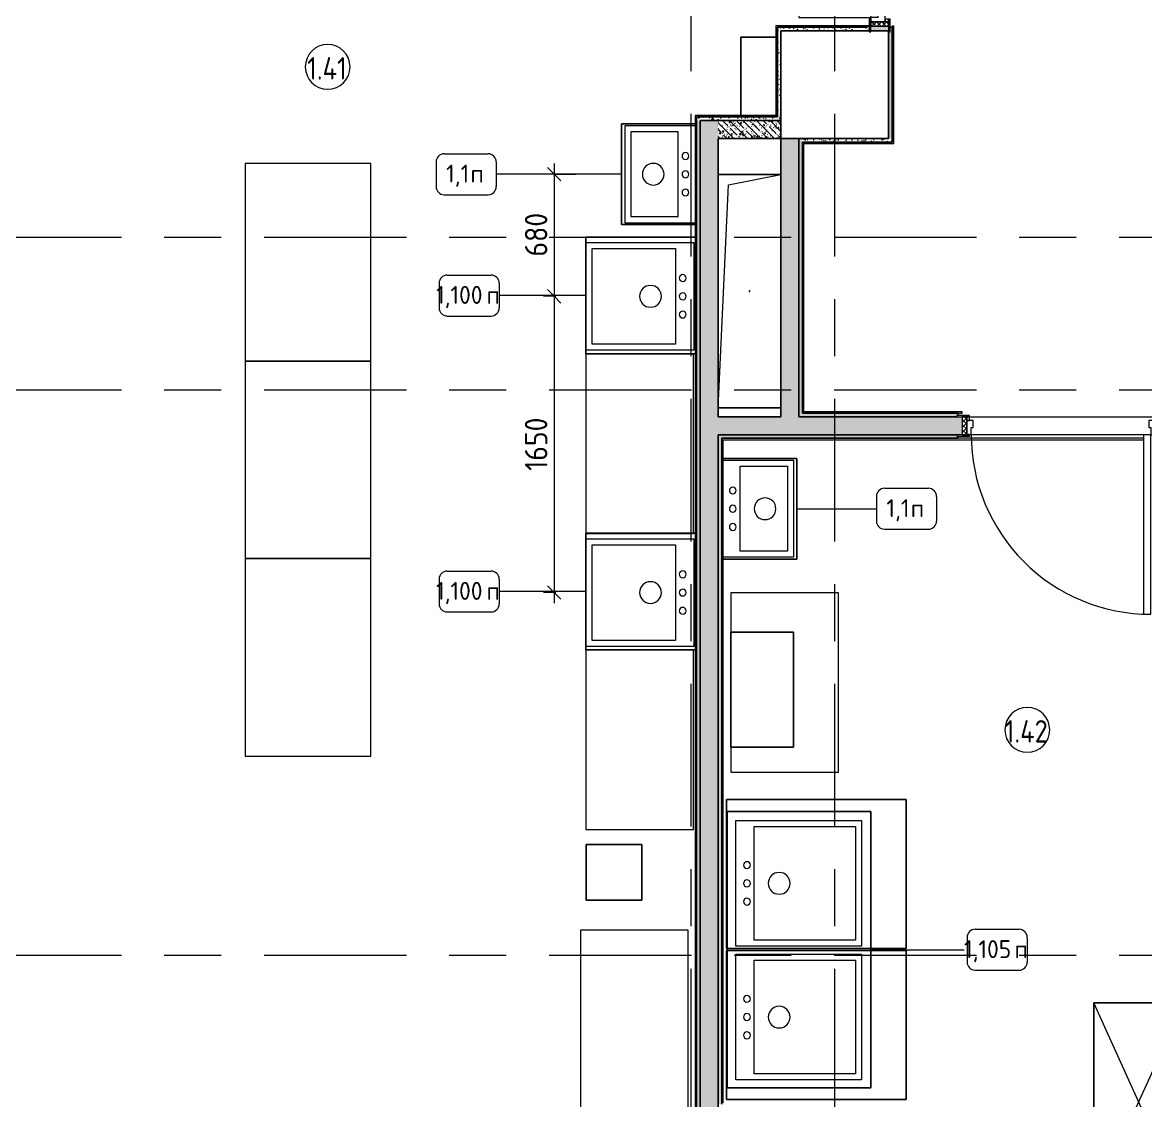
# Model space of a CAD drawing. Header units: millimetres. Extents: x 54725 to 263872, y -8553 to 29614.
# Drawn here: x 61935 to 68191, y 17341 to 23346 of the extents above; entities that cross this region are included whole.
import ezdxf

# ---------------------------------------------------------------- set-up
doc = ezdxf.new("R2010")
doc.units = ezdxf.units.MM
doc.linetypes.add('Осевая', pattern=[1587.5, 317.5, -238.125, 793.75, -238.125])
for name, color, linetype, lineweight in [('A-ANNO-DIMS', 7, 'Continuous', 9), ('A-ANNO-DIMS-50', 7, 'Continuous', 9), ('A-AREA-IDEN', 7, 'Continuous', 9), ('A-DOOR', 7, 'Continuous', 9), ('A-DOOR-1', 7, 'Continuous', 15), ('A-DOOR-FRAM', 7, 'Continuous', 15), ('A-DOOR-FRAM-1', 7, 'Continuous', 9), ('A-GENM', 7, 'Continuous', 9), ('I-FURN', 7, 'Continuous', 9), ('I-FURN-IDEN', 7, 'Continuous', 9), ('I-WALL', 7, 'Continuous', 9), ('Оси-2', 7, 'Осевая', 9)]:
    doc.layers.add(name, color=color, linetype=linetype, lineweight=lineweight)
for name, color, linetype, lineweight, true_color in [('A-WALL-3', 7, 'Continuous', 25, 0x3c3c3c), ('A-WALL-FNSH-2', 7, 'Continuous', 15, 0x3c3c3c), ('P-SANR-FIXT-1', 7, 'Continuous', 15, 0x4994b4), ('P-SANR-FIXT-2', 7, 'Continuous', 9, 0x4994b4)]:
    doc.layers.add(name, color=color, linetype=linetype, lineweight=lineweight, true_color=true_color)
doc.styles.add('GOST Common_1', font='GOST_Common.ttf', dxfattribs={"width": 0.9, "height": 125})
doc.styles.add('GOST Common_2', font='GOST_Common.ttf', dxfattribs={"height": 100})
doc.styles.add('ISOCPEUR', font='isocpeur.ttf', dxfattribs={"width": 0.9, "height": 125})
doc.dimstyles.new('ISO-2_5_0_9К_БОЛЬШОЙ', dxfattribs={"dimscale": 304.8, "dimtxt": 124.497647, "dimasz": 0.246063, "dimexe": 0.19685, "dimexo": 0.492126, "dimgap": 0, "dimtad": 1, "dimdec": 0, "dimrnd": 10, "dimzin": 0, "dimdsep": 46, "dimtxsty": 'ISOCPEUR', "dimblk1": 'OBLIQUE', "dimblk2": 'OBLIQUE', "dimsah": 1, "dimcen": 0.09, "dimdle": 0.19685, "dimazin": 0, "dimtfac": 1, "dimtdec": 4, "dimtix": 1, "dimtmove": 0, "dimatfit": 3, "dimfxl": 1, "dimtvp": 1, "dimtolj": 1, "dimtzin": 0, "dimarcsym": 2})
pattern_1 = [(135, (0, 0), (-37.717076, -37.717076), [53.34, -8.89, 1.778, -8.89]), (135, (0, 37.694), (-37.717076, -37.717076), []), (50, (0, 0), (63.763904, -5.57885), [6.667, -73.342]), (355, (0, 0), (-12.334876, 66.869514), [5.334, -58.674]), (100.451, (5.314, -0.465), (51.43036, 61.29098), [5.667, -62.332]), (46.184, (0, 17.78), (94.87722, -14.71484), [10.001, -110.014]), (96.636, (7.91, 16.55), (83.09115, 86.5993), [8.5, -93.497]), (351.184, (0, 17.78), (83.09204, 86.59928), [8.001, -88.011]), (21, (8.89, 13.335), (53.064487, -35.792726), [6.667, -73.342]), (326, (8.89, 13.335), (21.63066, 64.46546), [5.334, -58.674]), (71.451, (13.31, 10.35), (74.69646, 28.672367), [5.667, -62.332]), (37.5, (0, 0), (1.080413, 29.594271), [1.676, -56.286, 1.676, -57.887, -58.896]), (37.5, (0, 0), (1.080413, 29.594271), [-117.526, 1.676, -57.22]), (7.5, (0, 0), (23.386368, 35.063507), [1.676, -32.283, 1.676, -54.953, -22.447]), (7.5, (0, 0), (23.386368, 35.063507), [-90.589, 1.676, -20.771]), (327.5, (-19.825, 0), (47.456567, -2.005468), [1.676, -20.549, 1.676, -67.666, -92.011]), (327.5, (-19.825, 0), (47.456567, -2.005468), [-91.567, 1.676, -90.335]), (317.5, (-28.715, 0), (51.844948, 8.89904), [1.676, -27.216, 1.676, -44.374, -65.341]), (317.5, (-28.715, 0), (51.844948, 8.89904), [-74.943, 1.676, -63.665])]
pattern_2 = [(0, (0, 0), (60.96, 15.24), [5.029, -40.691, 5.029, -40.691, -243.84]), (0, (0, 0), (60.96, 15.24), [-91.44, 5.029, -86.411, 5.029, -40.691, -106.68]), (0, (0, 0), (60.96, 15.24), [-228.6, 5.029, -25.451, 5.029, -71.171]), (120, (22.86, 7.62), (-43.6782272, 45.1729086), [5.029, -40.691, 5.029, -40.691, -243.84]), (120, (22.86, 7.62), (-43.6782272, 45.1729086), [-91.44, 5.029, -86.411, 5.029, -40.691, -106.68]), (120, (22.86, 7.62), (-43.6782272, 45.1729086), [-228.6, 5.029, -25.451, 5.029, -71.171]), (240, (30.48, 38.1), (-17.2817728, -60.4129086), [5.029, -40.691, 5.029, -40.691, -243.84]), (240, (30.48, 38.1), (-17.2817728, -60.4129086), [-91.44, 5.029, -86.411, 5.029, -40.691, -106.68]), (240, (30.48, 38.1), (-17.2817728, -60.4129086), [-228.6, 5.029, -25.451, 5.029, -71.171])]

# ---------------------------------------------------------------- blocks, each defined once
blk = doc.blocks.new('110_Дверь_СКБ_1Ст_Внутренняя1 - Д-11п 1100x2100h_кладовые _все__ коридор _между помещениями блока столовой__ моечные _все_ 2-32102277-Фрагмент 1_10_ Пищеблок')
at = {"layer": 'A-DOOR'}
h = blk.add_hatch(dxfattribs=at)
h.set_pattern_fill('FP_8', color=256, style=0, pattern_type=2)
h.set_pattern_definition([(135, (1751.41, 114.685), (-14.14214, -14.14214), []), (225, (1751.41, 114.685), (14.14214, -14.14214), [])])
h.paths.add_polyline_path([(562.5, -50), (562.5, 50), (537.5, 50), (537.5, -50)])
at = {"layer": 'A-DOOR-FRAM-1'}
h = blk.add_hatch(dxfattribs=at)
h.set_pattern_fill('FP_9', color=256, style=0, pattern_type=2)
h.set_pattern_definition([(45, (-371.384, 114.685), (-14.1421, 14.1421), []), (135, (-371.384, 114.685), (-14.1421, -14.1421), [])])
h.paths.add_polyline_path([(-512.5, -50), (-512.5, 50), (-537.5, 50), (-537.5, -50)])
at = {"layer": 'A-DOOR'}
blk.add_arc((-487.5, 50), 1000, 360, 90, dxfattribs=at)
at = {"layer": 'A-DOOR-1'}
for p, q in [((-487.5, 1050), (-487.5, 50)), ((-447.5, 1050), (-487.5, 1050)), ((-447.5, 50), (-447.5, 1050)), ((-487.5, 50), (-447.5, 50))]:
    blk.add_line(p, q, dxfattribs=at)
at = {"layer": 'A-DOOR-FRAM'}
for p, q in [((-497.5, 58), (-567.5, 58)), ((-567.5, 58), (-567.5, 50)), ((-567.5, 50), (-497.5, 50)), ((-512.5, 50), (-537.5, 50)), ((-537.5, 50), (-537.5, -50)), ((-487.5, 50), (-512.5, 50)), ((-512.5, 50), (-512.5, -30)), ((-512.5, -50), (-512.5, 50)), ((-497.5, 50), (-512.5, 50)), ((-512.5, 50), (-512.5, 49)), ((-512.5, 49), (-497.5, 49)), ((-497.5, 50), (-497.5, 58)), ((-497.5, 49), (-497.5, 50)), ((-487.5, 10), (-487.5, 50)), ((-477.5, 10), (-487.5, 10)), ((-477.5, -30), (-477.5, 10)), ((512.5, 10), (502.5, 10)), ((502.5, 10), (502.5, -30)), ((512.5, 50), (512.5, 10)), ((537.5, 50), (512.5, 50)), ((592.5, 58), (522.5, 58)), ((522.5, 58), (522.5, 50)), ((537.5, 50), (522.5, 50)), ((522.5, 50), (522.5, 49)), ((522.5, 50), (592.5, 50)), ((522.5, 49), (537.5, 49)), ((537.5, -30), (537.5, 50)), ((562.5, 50), (537.5, 50)), ((537.5, 50), (537.5, -50)), ((537.5, 49), (537.5, 50)), ((562.5, -50), (562.5, 50)), ((592.5, 50), (592.5, 58)), ((-497.5, -50), (-567.5, -50)), ((-567.5, -50), (-567.5, -58)), ((-567.5, -58), (-497.5, -58)), ((-537.5, -50), (-512.5, -50)), ((-512.5, -30), (-477.5, -30)), ((-497.5, -30), (-512.5, -30)), ((-512.5, -30), (-512.5, -50)), ((-512.5, -50), (-497.5, -50)), ((-497.5, -50), (-497.5, -30)), ((-497.5, -58), (-497.5, -50)), ((502.5, -30), (537.5, -30)), ((537.5, -30), (522.5, -30)), ((522.5, -30), (522.5, -50)), ((522.5, -50), (537.5, -50)), ((592.5, -50), (522.5, -50)), ((522.5, -50), (522.5, -58)), ((522.5, -58), (592.5, -58)), ((537.5, -50), (537.5, -30)), ((537.5, -50), (562.5, -50)), ((592.5, -58), (592.5, -50))]:
    blk.add_line(p, q, dxfattribs=at)
blk = doc.blocks.new('110_Дверь_СКБ_2Ст - Д-10а_ СОШ_Дв_1450x2100h_Горячий цех-25784455-Фрагмент 1_10_ Пищеблок')
at = {"layer": 'A-DOOR'}
h = blk.add_hatch(dxfattribs=at)
h.set_pattern_fill('FP_15', color=256, style=0, pattern_type=2)
h.set_pattern_definition([(135, (1601.41, 114.685), (-14.14214, -14.14214), []), (225, (1601.41, 114.685), (14.14214, -14.14214), [])])
h.paths.add_polyline_path([(712.5, 50), (687.5, 50), (687.5, -50), (712.5, -50)])
at = {"layer": 'A-DOOR-FRAM-1'}
h = blk.add_hatch(dxfattribs=at)
h.set_pattern_fill('FP_16', color=256, style=0, pattern_type=2)
h.set_pattern_definition([(45, (-521.384, 114.685), (-14.1421, 14.1421), []), (135, (-521.384, 114.685), (-14.1421, -14.1421), [])])
h.paths.add_polyline_path([(-662.5, 50), (-687.5, 50), (-687.5, -50), (-662.5, -50)])
at = {"layer": 'A-DOOR'}
for centre, radius, start, end in [((662.5, 50), 900, 90, 180), ((-637.5, 50), 400, 0, 90)]:
    blk.add_arc(centre, radius, start, end, dxfattribs=at)
at = {"layer": 'A-DOOR-1'}
for p, q in [((662.5, 950), (622.5, 950)), ((622.5, 950), (622.5, 50)), ((662.5, 50), (662.5, 950)), ((-637.5, 450), (-637.5, 50)), ((-597.5, 450), (-637.5, 450)), ((-597.5, 50), (-597.5, 450)), ((-637.5, 50), (-597.5, 50)), ((622.5, 50), (662.5, 50))]:
    blk.add_line(p, q, dxfattribs=at)
at = {"layer": 'A-DOOR-FRAM'}
for p, q in [((-647.5, 58), (-717.5, 58)), ((-717.5, 58), (-717.5, 50)), ((-717.5, 50), (-647.5, 50)), ((-662.5, 50), (-687.5, 50)), ((-687.5, 50), (-687.5, -50)), ((-637.5, 50), (-662.5, 50)), ((-662.5, 50), (-662.5, -30)), ((-662.5, -50), (-662.5, 50)), ((-647.5, 50), (-647.5, 58)), ((-637.5, 10), (-637.5, 50)), ((-627.5, 10), (-637.5, 10)), ((-627.5, -30), (-627.5, 10)), ((662.5, 10), (652.5, 10)), ((652.5, 10), (652.5, -30)), ((662.5, 50), (662.5, 10)), ((687.5, 50), (662.5, 50)), ((742.5, 58), (672.5, 58)), ((672.5, 58), (672.5, 50)), ((672.5, 50), (742.5, 50)), ((687.5, -30), (687.5, 50)), ((712.5, 50), (687.5, 50)), ((687.5, 50), (687.5, -50)), ((712.5, -50), (712.5, 50)), ((742.5, 50), (742.5, 58)), ((-647.5, -50), (-717.5, -50)), ((-717.5, -50), (-717.5, -58)), ((-717.5, -58), (-647.5, -58)), ((-687.5, -50), (-662.5, -50)), ((-662.5, -30), (-627.5, -30)), ((-647.5, -30), (-662.5, -30)), ((-662.5, -30), (-662.5, -50)), ((-662.5, -50), (-647.5, -50)), ((-647.5, -50), (-647.5, -30)), ((-647.5, -58), (-647.5, -50)), ((652.5, -30), (687.5, -30)), ((687.5, -30), (672.5, -30)), ((672.5, -30), (672.5, -50)), ((672.5, -50), (687.5, -50)), ((742.5, -50), (672.5, -50)), ((672.5, -50), (672.5, -58)), ((672.5, -58), (742.5, -58)), ((687.5, -50), (687.5, -30)), ((687.5, -50), (712.5, -50)), ((742.5, -58), (742.5, -50))]:
    blk.add_line(p, q, dxfattribs=at)
blk = doc.blocks.new('GM_Отверстие прямоугольное _в плите_ - Отверстие-23880434-Фрагмент 1_10_ Пищеблок')
at = {"layer": 'A-GENM'}
for p, q in [((-175, 650), (175, 650)), ((175, 650), (-175, 650)), ((-116.7, 591.7), (175, 650)), ((-175, -650), (-116.7, 591.7)), ((175, -650), (-175, -650)), ((-175, -650), (175, -650))]:
    blk.add_line(p, q, dxfattribs=at)
for start, end in [(360, 180), (180, 360)]:
    blk.add_arc((0, 0), 2.5, start, end, dxfattribs=at)
blk = doc.blocks.new('Стол базовый прямоугольный - 1_12п-25625643-Фрагмент 1_10_ Пищеблок')
at = {"layer": 'I-FURN'}
for p, q in [((700, 300), (-700, 300)), ((-700, 300), (-700, -300)), ((700, -300), (700, 300)), ((-700, -300), (700, -300))]:
    blk.add_line(p, q, dxfattribs=at)
blk = doc.blocks.new('Стол базовый прямоугольный - 1_8п-25625871-Фрагмент 1_10_ Пищеблок')
at = {"layer": 'I-FURN'}
for p, q in [((500, 300), (-500, 300)), ((-500, 300), (-500, -300)), ((500, -300), (500, 300)), ((-500, -300), (500, -300))]:
    blk.add_line(p, q, dxfattribs=at)
blk = doc.blocks.new('Мойка кухонная - Мойка Steel Hammer SH R 5151 GLOWE 2-V20-Фрагмент 1_10_ Пищеблок')
at = {"layer": 'P-SANR-FIXT-2'}
for p, q in [((-270, -8), (-270, -400)), ((270, -400), (270, -8)), ((236.1, -102.3), (-236.6, -102.3)), ((-236.6, -102.3), (-236.6, -366.4)), ((236.1, -366.4), (236.1, -102.3)), ((-236.6, -366.4), (236.1, -366.4)), ((-270, -400), (270, -400))]:
    blk.add_line(p, q, dxfattribs=at)
for centre, radius, start, end in [((-101.6, -61.9), 19, 90, 180), ((-101.6, -61.9), 19, 180, 270), ((-101.6, -61.9), 19, 360, 90), ((-101.6, -61.9), 19.1, 270, 360), ((0, -61.9), 19, 360, 180), ((0, -61.9), 19, 180, 360), ((101.6, -61.9), 19.1, 360, 180), ((101.6, -61.9), 19.1, 180, 360), ((0, -241.3), 60.5, 360, 180), ((0, -241.3), 60.5, 180, 360)]:
    blk.add_arc(centre, radius, start, end, dxfattribs=at)
blk = doc.blocks.new('Мойка кухонная - Мойка Steel Hammer SH R 5151 GLOWE 4-25623908-Фрагмент 1_10_ Пищеблок')
at = {"layer": 'P-SANR-FIXT-2'}
for p, q in [((-300, 600), (300, 600)), ((-300, 0), (-300, 600)), ((-266.6, 566.4), (266.1, 566.4)), ((-266.6, 102.3), (-266.6, 566.4)), ((266.1, 566.4), (266.1, 102.3)), ((300, 600), (300, 0)), ((266.1, 102.3), (-266.6, 102.3)), ((300, 0), (-300, 0))]:
    blk.add_line(p, q, dxfattribs=at)
for centre, radius, start, end in [((0, 241.3), 60.5, 0, 180), ((0, 241.3), 60.5, 180, 0), ((-101.6, 61.9), 19, 90, 180), ((-101.6, 61.9), 19.1, 0, 90), ((0, 61.9), 19, 0, 180), ((101.6, 61.9), 19.1, 0, 180), ((-101.6, 61.9), 19, 180, 270), ((-101.6, 61.9), 19, 270, 0), ((0, 61.9), 19, 180, 0), ((101.6, 61.9), 19.1, 180, 0)]:
    blk.add_arc(centre, radius, start, end, dxfattribs=at)
blk = doc.blocks.new('Стол базовый прямоугольный - 1_47п-25626775-Фрагмент 1_10_ Пищеблок')
at = {"layer": 'I-FURN'}
for p, q in [((550, 350), (-550, 350)), ((-550, 350), (-550, -350)), ((550, -350), (550, 350)), ((-550, -350), (550, -350))]:
    blk.add_line(p, q, dxfattribs=at)
blk = doc.blocks.new('Мойка кухонная - Мойка Steel Hammer SH R 5151 GLOWE 2-V22-Фрагмент 1_10_ Пищеблок')
at = {"layer": 'P-SANR-FIXT-2'}
for p, q in [((-270, 400), (270, 400)), ((-270, 8), (-270, 400)), ((270, 400), (270, 8)), ((-236.6, 366.4), (236.1, 366.4)), ((-236.6, 102.3), (-236.6, 366.4)), ((236.1, 366.4), (236.1, 102.3)), ((236.1, 102.3), (-236.6, 102.3))]:
    blk.add_line(p, q, dxfattribs=at)
for centre, radius, start, end in [((0, 241.3), 60.5, 0, 180), ((0, 241.3), 60.5, 180, 0), ((-101.6, 61.9), 19, 90, 180), ((-101.6, 61.9), 19.1, 0, 90), ((0, 61.9), 19, 0, 180), ((101.6, 61.9), 19.1, 0, 180), ((-101.6, 61.9), 19, 180, 270), ((-101.6, 61.9), 19, 270, 0), ((0, 61.9), 19, 180, 0), ((101.6, 61.9), 19.1, 180, 0)]:
    blk.add_arc(centre, radius, start, end, dxfattribs=at)
blk = doc.blocks.new('Шкаф параметрический - 1_169п-25633357-Фрагмент 1_10_ Пищеблок')
at = {"layer": 'I-FURN'}
for p, q in [((0, 0), (1100, -500)), ((0, -500), (1100, 0)), ((1100, 0), (0, 0)), ((0, 0), (0, -500)), ((0, -500), (0, 0)), ((0, 0), (1100, 0)), ((1100, -500), (1100, 0)), ((1100, 0), (1100, -500)), ((0, -500), (1100, -500)), ((1100, -500), (0, -500))]:
    blk.add_line(p, q, dxfattribs=at)
blk = doc.blocks.new('Мойка кухонная - Мойка Steel Hammer SH R 5151 GLOWE 3-25633664-Фрагмент 1_10_ Пищеблок')
at = {"layer": 'P-SANR-FIXT-2'}
for p, q in [((-350, 700), (350, 700)), ((-350, 0), (-350, 700)), ((350, 700), (350, 0)), ((-316.6, 666.4), (316.1, 666.4)), ((-316.6, 102.3), (-316.6, 666.4)), ((316.1, 666.4), (316.1, 102.3)), ((316.1, 102.3), (-316.6, 102.3)), ((350, 0), (-350, 0))]:
    blk.add_line(p, q, dxfattribs=at)
for centre, radius, start, end in [((0, 241.3), 60.5, 0, 180), ((0, 241.3), 60.5, 180, 0), ((-101.6, 61.9), 19, 90, 180), ((-101.6, 61.9), 19.1, 0, 90), ((0, 61.9), 19, 0, 180), ((101.6, 61.9), 19.1, 0, 180), ((-101.6, 61.9), 19, 180, 270), ((-101.6, 61.9), 19, 270, 0), ((0, 61.9), 19, 180, 0), ((101.6, 61.9), 19.1, 180, 0)]:
    blk.add_arc(centre, radius, start, end, dxfattribs=at)
blk = doc.blocks.new('Стол базовый прямоугольный - 1_307п-25634694-Фрагмент 1_10_ Пищеблок')
at = {"layer": 'I-FURN'}
for p, q in [((-360, 300), (-500, 300)), ((-500, 300), (-500, -300)), ((280, 300), (-360, 300)), ((500, 300), (280, 300)), ((500, -300), (500, 300)), ((-500, -300), (500, -300))]:
    blk.add_line(p, q, dxfattribs=at)
blk = doc.blocks.new('Марка_Помещения - Номер-25198446-Фрагмент 1_10_ Пищеблок')
at = {"layer": 'A-AREA-IDEN'}
for start, end in [(360, 180), (180, 360)]:
    blk.add_arc((0, 0), 2.5, start, end, dxfattribs=at)
blk = doc.blocks.new('Марка_Мебель - В прямоуг_Balcon_Марка-25523697-Фрагмент 1_10_ Пищеблок')
at = {"layer": 'I-FURN-IDEN'}
for p, q in [((-3.35, 1.38), (-3.35, -1.38)), ((-2.45, 2.28), (2.45, 2.28)), ((3.35, 1.38), (3.35, -1.38)), ((-2.46, -2.28), (2.45, -2.28))]:
    blk.add_line(p, q, dxfattribs=at)
for centre, radius, start, end in [((-2.45, 1.38), 0.9, 90, 180), ((2.45, 1.38), 0.9, 0, 90), ((-2.46, -1.38), 0.893, 180, 270), ((2.45, -1.38), 0.9, 270, 0)]:
    blk.add_arc(centre, radius, start, end, dxfattribs=at)
blk = doc.blocks.new('DIMBLOCK25-Фрагмент 1_10_ Пищеблок')
at = {"layer": 'A-ANNO-DIMS-50', "lineweight": 20}
for p, q in [((64897.1, 22500.9), (64859.6, 22538.4)), ((64897.1, 22500.9), (64934.6, 22463.4)), ((64897.1, 21820.9), (64859.6, 21858.4)), ((64897.1, 21820.9), (64934.6, 21783.4))]:
    blk.add_line(p, q, dxfattribs=at)
at = {"layer": 'A-ANNO-DIMS-50'}
for p, q in [((64897.1, 22560.9), (64897.1, 21820.9)), ((65014.8, 22500.9), (64837.1, 22500.9)), ((64897.1, 22500.9), (65014.8, 22500.9)), ((64905.9, 21820.9), (64837.1, 21820.9)), ((64897.1, 21820.9), (64905.9, 21820.9))]:
    blk.add_line(p, q, dxfattribs=at)
at = {"layer": 'A-ANNO-DIMS-50', "color": 0, "insert": (64733.8, 22042.4), "char_height": 125, "width": 284.429, "attachment_point": 1, "rotation": 90, "line_spacing_factor": 1.149209, "style": 'ISOCPEUR'}
blk.add_mtext('680', dxfattribs=at)
blk = doc.blocks.new('_Oblique')
at = {"color": 0, "linetype": 'ByBlock', "lineweight": -2}
blk.add_line((-0.5, -0.5), (0.5, 0.5), dxfattribs=at)
blk = doc.blocks.new('DIMBLOCK26-Фрагмент 1_10_ Пищеблок')
at = {"layer": 'A-ANNO-DIMS-50', "lineweight": 20}
for p, q in [((64897.1, 21820.9), (64859.6, 21858.4)), ((64897.1, 21820.9), (64934.6, 21783.4)), ((64897.1, 20170.9), (64859.6, 20208.4)), ((64897.1, 20170.9), (64934.6, 20133.4))]:
    blk.add_line(p, q, dxfattribs=at)
at = {"layer": 'A-ANNO-DIMS-50'}
for p, q in [((64905.9, 21820.9), (64837.1, 21820.9)), ((64897.1, 21820.9), (64897.1, 20110.9)), ((64897.1, 21820.9), (64905.9, 21820.9)), ((64905.9, 20170.9), (64837.1, 20170.9)), ((64897.1, 20170.9), (64905.9, 20170.9))]:
    blk.add_line(p, q, dxfattribs=at)
at = {"layer": 'A-ANNO-DIMS-50', "color": 0, "insert": (64733.8, 20848.7), "char_height": 125, "width": 353.382, "attachment_point": 1, "rotation": 90, "line_spacing_factor": 1.149209, "style": 'ISOCPEUR'}
blk.add_mtext('1650', dxfattribs=at)

msp = doc.modelspace()

# ---------------------------------------------------------------- hatches: boundary and pattern name
at = {"layer": 'I-WALL'}
h = msp.add_hatch(dxfattribs=at)
h.set_pattern_fill('FP_3', color=256, style=0, pattern_type=2)
h.set_pattern_definition(pattern_1)
h.paths.add_polyline_path([(66660, 23300), (66760, 23300), (66760, 23325), (66660, 23325)])
h.paths.add_polyline_path([(66660, 24725), (66760, 24725), (66760, 24950), (66660, 24950), (66660, 24755)])
h = msp.add_hatch(dxfattribs=at)
h.set_pattern_fill('FP_35', color=256, style=0, pattern_type=2)
h.set_pattern_definition(pattern_2)
h.paths.add_polyline_path([(66768, 22700), (66780, 22700), (66780, 23320), (66768, 23320), (66768, 23295), (66760, 23295), (66760, 22700)])
h.paths.add_polyline_path([(66768, 24750), (66780, 24750), (66780, 24960), (66760, 24960), (66760, 24755), (66768, 24755)])
h = msp.add_hatch(dxfattribs=at)
h.set_pattern_fill('FP_35', color=256, style=0, pattern_type=2)
h.set_pattern_definition(pattern_2)
h.paths.add_polyline_path([(66652, 23300), (66652, 23328), (66640, 23328), (66640, 23300)])
h.paths.add_polyline_path([(66640, 24750), (66652, 24750), (66652, 24755), (66660, 24755), (66660, 24760), (66640, 24760), (66640, 24752)])
h = msp.add_hatch(dxfattribs=at)
h.set_pattern_fill('FP_35', color=256, style=0, pattern_type=2)
h.set_pattern_definition(pattern_2)
h.paths.add_polyline_path([(66640, 23300), (66640, 23320), (66140, 23320), (66140, 23300), (66488.4, 23300)])
h = msp.add_hatch(dxfattribs=at)
h.set_pattern_fill('FP_35', color=256, style=0, pattern_type=2)
h.set_pattern_definition(pattern_2)
h.paths.add_polyline_path([(66160, 22800), (66160, 23300), (66140, 23300), (66140, 22800)])
h = msp.add_hatch(dxfattribs=at)
h.set_pattern_fill('FP_35', color=256, style=0, pattern_type=2)
h.set_pattern_definition(pattern_2)
h.paths.add_polyline_path([(65710, 22800), (66140, 22800), (66140, 22820), (65690, 22820), (65690, 22800)])
h = msp.add_hatch(dxfattribs=at)
h.set_pattern_fill('FP_35', color=256, style=0, pattern_type=2)
h.set_pattern_definition(pattern_2)
h.paths.add_polyline_path([(65710, 15530), (65710, 22800), (65690, 22800), (65690, 15530)])
h = msp.add_hatch(dxfattribs=at)
h.set_pattern_fill('FP_3', color=256, style=0, pattern_type=2)
h.set_pattern_definition(pattern_1)
h.paths.add_polyline_path([(65810, 15550), (65810, 22800), (65710, 22800), (65710, 15550)])
h = msp.add_hatch(dxfattribs=at)
h.set_pattern_fill('FP_3', color=256, style=0, pattern_type=2)
h.set_pattern_definition(pattern_1)
h.paths.add_polyline_path([(65810, 22700), (66160, 22700), (66160, 22800), (65810, 22800)])
h = msp.add_hatch(dxfattribs=at)
h.set_pattern_fill('FP_3', color=256, style=0, pattern_type=2)
h.set_pattern_definition(pattern_1)
h.paths.add_polyline_path([(66260, 21150), (66260, 22700), (66160, 22700), (66160, 21150)])
h = msp.add_hatch(dxfattribs=at)
h.set_pattern_fill('FP_35', color=256, style=0, pattern_type=2)
h.set_pattern_definition(pattern_2)
h.paths.add_polyline_path([(66260, 21170), (66280, 21170), (66280, 22700), (66260, 22700), (66260, 22595)])
h = msp.add_hatch(dxfattribs=at)
h.set_pattern_fill('FP_35', color=256, style=0, pattern_type=2)
h.set_pattern_definition(pattern_2)
h.paths.add_polyline_path([(66488.4, 22680), (66780, 22680), (66780, 22700), (66280, 22700), (66280, 22680), (66288, 22680)])
h = msp.add_hatch(dxfattribs=at)
h.set_pattern_fill('FP_3', color=256, style=0, pattern_type=2)
h.set_pattern_definition(pattern_1)
h.paths.add_polyline_path([(67170, 21050), (67170, 21150), (65810, 21150), (65810, 21050), (67140, 21050)])
h = msp.add_hatch(dxfattribs=at)
h.set_pattern_fill('FP_35', color=256, style=0, pattern_type=2)
h.set_pattern_definition(pattern_2)
h.paths.add_polyline_path([(78579.8, 21150), (78679.8, 21150), (78679.8, 21170), (78379.8, 21170), (78379.8, 21158), (78409.8, 21158), (78409.8, 21150), (78556.4, 21150)])
h.paths.add_polyline_path([(77249.8, 21150), (77249.8, 21158), (77279.8, 21158), (77279.8, 21170), (76169.8, 21170), (76169.8, 21158), (76174.8, 21158), (76174.8, 21150), (76832.4, 21150)])
h.paths.add_polyline_path([(74714.8, 21150), (74714.8, 21158), (74719.8, 21158), (74719.8, 21170), (70210, 21170), (70210, 21158), (70215, 21158), (70215, 21150), (73959.1, 21150)])
h.paths.add_polyline_path([(69055, 21150), (69055, 21158), (69060, 21158), (69060, 21170), (68295, 21170), (68295, 21158), (68300, 21158), (68300, 21150), (68787.1, 21150)])
h.paths.add_polyline_path([(67063.1, 21150), (67140, 21150.1), (67140, 21158), (67145, 21158), (67145, 21170), (66260, 21170), (66260, 21150)])
h = msp.add_hatch(dxfattribs=at)
h.set_pattern_fill('FP_35', color=256, style=0, pattern_type=2)
h.set_pattern_definition(pattern_2)
h.paths.add_polyline_path([(65830, 17320), (65830, 21050), (65810, 21050), (65810, 17320)])
h = msp.add_hatch(dxfattribs=at)
h.set_pattern_fill('FP_35', color=256, style=0, pattern_type=2)
h.set_pattern_definition(pattern_2)
h.paths.add_polyline_path([(68415, 21030), (68435, 21030), (68435, 21050), (68300, 21050), (68300, 21042), (68295, 21042), (68295, 21030), (68407, 21030)])
h.paths.add_polyline_path([(67145, 21030), (67145, 21042), (67140, 21042), (67140, 21050), (65830, 21050), (65830, 21030), (67140, 21030)])

# ---------------------------------------------------------------- linework, layer by layer
at = {"layer": 'A-WALL-3'}
for p, q in [((66640, 23320), (66140, 23320)), ((66140, 22820), (66140, 23320)), ((66160, 23300), (66160, 21150)), ((66160, 23300), (66652, 23300)), ((66652, 23328), (66640, 23328)), ((66640, 23320), (66640, 23328)), ((66660, 23300), (66760, 23300)), ((66760, 23295), (66760, 22700)), ((66780, 23320), (66768, 23320)), ((66780, 22680), (66780, 23320)), ((65690, 22820), (65690, 15530)), ((65690, 22820), (66140, 22820)), ((65710, 22800), (65710, 15550)), ((66160, 22800), (65710, 22800)), ((65810, 21150), (65810, 22700)), ((66760, 22700), (65810, 22700)), ((66260, 21150), (66260, 22700)), ((66280, 22680), (66280, 21170)), ((66780, 22680), (66280, 22680)), ((66160, 21150), (65810, 21150)), ((67140, 21150), (66260, 21150)), ((67145, 21170), (66280, 21170)), ((67145, 21158), (67145, 21170)), ((65810, 17300), (65810, 21050)), ((65810, 21050), (67140, 21050)), ((65830, 21030), (67145, 21030)), ((65830, 21030), (65830, 17320)), ((67145, 21030), (67145, 21042))]:
    msp.add_line(p, q, dxfattribs=at)
at = {"layer": 'A-WALL-FNSH-2'}
for p, q in [((66132, 23328), (66132, 22820)), ((66640, 23328), (66132, 23328)), ((66788, 23325), (66780, 23325)), ((66780, 23325), (66780, 23320)), ((66788, 22672), (66788, 23325)), ((65682, 22828), (65682, 15522)), ((66140, 22828), (65682, 22828)), ((66288, 21178), (66288, 22672)), ((66288, 22672), (66788, 22672)), ((67170, 21178), (66288, 21178)), ((67145, 21170), (67170, 21170)), ((67170, 21170), (67170, 21178)), ((65838, 21022), (68180, 21022)), ((65838, 17328), (65838, 21022)), ((68180, 21030), (67145, 21030))]:
    msp.add_line(p, q, dxfattribs=at)
at = {"layer": 'I-FURN'}
for p, q in [((66132, 23265), (65936.1, 23265)), ((65936.1, 23265), (65936.1, 22828)), ((65936.1, 22828), (65936.1, 23265)), ((65936.1, 23265), (66132, 23265)), ((65682, 22780.9), (65271.4, 22780.9)), ((65271.4, 22780.9), (65271.4, 22220.7)), ((65271.4, 22220.7), (65271.4, 22780.9)), ((65271.4, 22780.9), (65682, 22780.9)), ((65271.4, 22220.7), (65682, 22220.7)), ((65682, 22220.7), (65271.4, 22220.7)), ((65072.8, 22150), (65072.8, 21500.5)), ((65682, 22150), (65072.8, 22150)), ((65072.8, 22150), (65682, 22150)), ((65072.8, 21500.5), (65072.8, 22150)), ((65072.8, 21500.5), (65682, 21500.5)), ((65682, 21500.5), (65072.8, 21500.5)), ((66248.6, 20917.7), (65838, 20917.7)), ((65838, 20917.7), (66248.6, 20917.7)), ((66248.6, 20357.4), (66248.6, 20917.7)), ((66248.6, 20917.7), (66248.6, 20357.4)), ((65072.8, 20501.4), (65072.8, 19851.8)), ((65682, 20501.4), (65072.8, 20501.4)), ((65072.8, 20501.4), (65672.8, 20501.4)), ((65072.8, 20500), (65072.8, 20501.4)), ((65072.8, 19851.8), (65072.8, 20500)), ((65672.8, 20501.4), (65682, 20501.4)), ((65838, 20357.4), (66248.6, 20357.4)), ((66248.6, 20357.4), (65838, 20357.4)), ((66230, 19950), (65880, 19950)), ((65880, 19950), (65880, 19310)), ((65880, 19310), (65880, 19950)), ((65880, 19950), (66230, 19950)), ((66230, 19310), (66230, 19950)), ((66230, 19950), (66230, 19310)), ((65072.8, 19851.8), (65682, 19851.8)), ((65672.8, 19851.8), (65072.8, 19851.8)), ((65682, 19851.8), (65672.8, 19851.8)), ((65880, 19310), (66230, 19310)), ((66230, 19310), (65880, 19310)), ((66857.2, 19017.1), (65857.2, 19017.1)), ((65857.2, 19017.1), (65857.2, 18187.1)), ((65857.2, 18187.1), (65857.2, 19017.1)), ((65857.2, 19017.1), (66857.2, 19017.1)), ((66857.2, 18187.1), (66857.2, 19017.1)), ((66857.2, 19017.1), (66857.2, 18187.1)), ((66660.7, 18951), (65860.7, 18951)), ((65860.7, 18951), (65860.7, 17411)), ((65860.7, 18187.1), (65860.7, 18951)), ((65860.7, 18951), (66660.7, 18951)), ((66660.7, 17411), (66660.7, 18951)), ((66660.7, 18951), (66660.7, 18187.1)), ((65384.9, 18767.7), (65074.9, 18767.7)), ((65074.9, 18767.7), (65074.9, 18457.7)), ((65074.9, 18457.7), (65074.9, 18767.7)), ((65074.9, 18767.7), (65384.9, 18767.7)), ((65384.9, 18457.7), (65384.9, 18767.7)), ((65384.9, 18767.7), (65384.9, 18457.7)), ((65074.9, 18457.7), (65384.9, 18457.7)), ((65384.9, 18457.7), (65074.9, 18457.7)), ((65857.2, 18187.1), (65860.7, 18187.1)), ((65860.7, 18187.1), (65857.2, 18187.1)), ((65860.7, 18177.1), (65857.2, 18177.1)), ((65857.2, 18177.1), (65857.2, 17347.1)), ((65857.2, 17347.1), (65857.2, 18177.1)), ((65857.2, 18177.1), (65860.7, 18177.1)), ((65860.7, 18177.1), (65860.7, 18187.1)), ((65860.7, 18187.1), (66660.7, 18187.1)), ((66660.7, 18187.1), (65860.7, 18187.1)), ((65860.7, 17411), (65860.7, 18177.1)), ((66660.7, 18177.1), (65860.7, 18177.1)), ((65860.7, 18177.1), (66660.7, 18177.1)), ((66660.7, 18187.1), (66660.7, 18177.1)), ((66660.7, 18187.1), (66857.2, 18187.1)), ((66857.2, 18187.1), (66660.7, 18187.1)), ((66660.7, 18177.1), (66660.7, 17411)), ((66857.2, 18177.1), (66660.7, 18177.1)), ((66660.7, 18177.1), (66857.2, 18177.1)), ((66857.2, 17347.1), (66857.2, 18177.1)), ((66857.2, 18177.1), (66857.2, 17347.1)), ((65860.7, 17411), (66660.7, 17411)), ((66660.7, 17411), (65860.7, 17411)), ((65857.2, 17347.1), (66857.2, 17347.1)), ((66857.2, 17347.1), (65857.2, 17347.1))]:
    msp.add_line(p, q, dxfattribs=at)
at = {"layer": 'I-FURN-IDEN'}
for p, q in [((65271.4, 22500.8), (64574.2, 22500.8)), ((65072.8, 21825.3), (64596, 21825.3)), ((66248.6, 20637.6), (66691.6, 20637.6)), ((65072.8, 20176.6), (64596, 20176.6)), ((66660.7, 18181), (67180.1, 18181))]:
    msp.add_line(p, q, dxfattribs=at)
at = {"layer": 'I-WALL'}
for p, q in [((67210, 21150), (68230, 21150)), ((68180, 21050), (67220, 21050))]:
    msp.add_line(p, q, dxfattribs=at)
at = {"layer": 'Оси-2'}
for p, q in [((65660, 13550), (65660, 26148.1)), ((66460, 13550), (66460, 26148.1)), ((56375.2, 22150), (90566.7, 22150)), ((56375.2, 21300), (90566.7, 21300)), ((56375.2, 18150), (90566.7, 18150))]:
    msp.add_line(p, q, dxfattribs=at)

# ---------------------------------------------------------------- block references
at = {"layer": 'A-AREA-IDEN', "xscale": 49.99999999999998, "yscale": 49.99999999999998, "zscale": 49.99999999999998}
for p in [(63635.2, 23099.1), (67532.5, 19405.9)]:
    msp.add_blockref('Марка_Помещения - Номер-25198446-Фрагмент 1_10_ Пищеблок', p, dxfattribs=at)
at = {"layer": 'A-DOOR'}
for name, p, rotation in [('110_Дверь_СКБ_2Ст - Д-10а_ СОШ_Дв_1450x2100h_Горячий цех-25784455-Фрагмент 1_10_ Пищеблок', (66710, 24012.5), 89.99999999999982), ('110_Дверь_СКБ_1Ст_Внутренняя1 - Д-11п 1100x2100h_кладовые _все__ коридор _между помещениями блока столовой__ моечные _все_ 2-32102277-Фрагмент 1_10_ Пищеблок', (67732.5, 21100), 180)]:
    msp.add_blockref(name, p, dxfattribs=dict(at, rotation=rotation))
at = {"layer": 'A-GENM'}
msp.add_blockref('GM_Отверстие прямоугольное _в плите_ - Отверстие-23880434-Фрагмент 1_10_ Пищеблок', (65985, 21850), dxfattribs=at)
at = {"layer": 'I-FURN'}
for name, p, rotation in [('Стол базовый прямоугольный - 1_47п-25626775-Фрагмент 1_10_ Пищеблок', (63525, 22010), 90.00000000000006), ('Стол базовый прямоугольный - 1_47п-25626775-Фрагмент 1_10_ Пищеблок', (63525, 20910), 90.00000000000006), ('Стол базовый прямоугольный - 1_8п-25625871-Фрагмент 1_10_ Пищеблок', (65372.8, 21000), 90.00000000000006), ('Стол базовый прямоугольный - 1_47п-25626775-Фрагмент 1_10_ Пищеблок', (63525, 19810), 90.00000000000006), ('Стол базовый прямоугольный - 1_307п-25634694-Фрагмент 1_10_ Пищеблок', (66180, 19670), 89.9999999999997), ('Стол базовый прямоугольный - 1_8п-25625871-Фрагмент 1_10_ Пищеблок', (65372.8, 19351.8), 90.00000000000006), ('Стол базовый прямоугольный - 1_12п-25625643-Фрагмент 1_10_ Пищеблок', (65342.8, 17590), 89.9999999999997), ('Шкаф параметрический - 1_169п-25633357-Фрагмент 1_10_ Пищеблок', (67903.3, 16784.5), 90.00000000000018)]:
    msp.add_blockref(name, p, dxfattribs=dict(at, rotation=rotation))
at = {"layer": 'I-FURN-IDEN', "xscale": 49.99999999999998, "yscale": 49.99999999999998, "zscale": 49.99999999999998}
for p in [(64406.5, 22500.8), (64423.2, 21825.3), (66859.3, 20637.6), (64423.2, 20176.6), (67364.4, 18181)]:
    msp.add_blockref('Марка_Мебель - В прямоуг_Balcon_Марка-25523697-Фрагмент 1_10_ Пищеблок', p, dxfattribs=at)
at = {"layer": 'P-SANR-FIXT-1'}
for name, p, rotation in [('Мойка кухонная - Мойка Steel Hammer SH R 5151 GLOWE 2-V20-Фрагмент 1_10_ Пищеблок', (65690, 22500.9), 269.999999999999), ('Мойка кухонная - Мойка Steel Hammer SH R 5151 GLOWE 4-25623908-Фрагмент 1_10_ Пищеблок', (65674.7, 21820.9), 90.00000000000064), ('Мойка кухонная - Мойка Steel Hammer SH R 5151 GLOWE 2-V22-Фрагмент 1_10_ Пищеблок', (65830, 20637.7), 270.000000000001), ('Мойка кухонная - Мойка Steel Hammer SH R 5151 GLOWE 4-25623908-Фрагмент 1_10_ Пищеблок', (65674.7, 20170.9), 90.00000000000064), ('Мойка кухонная - Мойка Steel Hammer SH R 5151 GLOWE 3-25633664-Фрагмент 1_10_ Пищеблок', (65908.9, 18551), 270.0000000000009), ('Мойка кухонная - Мойка Steel Hammer SH R 5151 GLOWE 3-25633664-Фрагмент 1_10_ Пищеблок', (65908.9, 17806), 270.0000000000009)]:
    msp.add_blockref(name, p, dxfattribs=dict(at, rotation=rotation))

# ---------------------------------------------------------------- texts
at = {"layer": 'A-AREA-IDEN', "char_height": 125, "attachment_point": 1, "style": 'GOST Common_1'}
for s, insert, width in [('1.41', (63521.5, 23153.4), 285), ('1.42', (67407, 19460.1), 313.861)]:
    msp.add_mtext(s, dxfattribs=dict(at, insert=insert, width=width))
at = {"layer": 'I-FURN-IDEN', "char_height": 100, "attachment_point": 1, "style": 'GOST Common_2'}
for s, insert, width in [('1,1', (64295, 22554.4), 164.346), ('\\fGOST Common|b0|i0|c204|p34|;п', (64430.6, 22554.4), 88.186), ('1,100', (64239, 21878.8), 340.717), ('\\fGOST Common|b0|i0|c204|p34|;п', (64520.1, 21878.8), 88.186), ('1,1', (66747.8, 20691.1), 164.346), ('\\fGOST Common|b0|i0|c204|p34|;п', (66883.4, 20691.1), 88.186), ('1,100', (64239, 20230.1), 340.717), ('\\fGOST Common|b0|i0|c204|p34|;п', (64520.1, 20230.1), 88.186), ('1,105', (67180.1, 18234.5), 340.717), ('\\fGOST Common|b0|i0|c204|p34|;п', (67461.2, 18234.5), 88.186)]:
    msp.add_mtext(s, dxfattribs=dict(at, insert=insert, width=width))

# ---------------------------------------------------------------- dimensions: what is measured, and where the dimension line sits
at = {"layer": 'A-ANNO-DIMS'}
for base, p1, p2, override, picture, middle in [((64897.1, 21820.9), (65164.8, 22500.9), (65055.9, 21820.9), {"dimpost": '<>', "dimfxl": 688.675375}, 'DIMBLOCK25-Фрагмент 1_10_ Пищеблок', (64834.6, 22160.9)), ((64897.1, 20170.9), (65055.9, 21820.9), (65055.9, 20170.9), {"dimpost": '<>', "dimfxl": 1650}, 'DIMBLOCK26-Фрагмент 1_10_ Пищеблок', (64834.6, 20995.9))]:
    dim = msp.add_linear_dim(base=base, p1=p1, p2=p2, angle=90, dimstyle='ISO-2_5_0_9К_БОЛЬШОЙ', override=override, dxfattribs=at)
    dim.commit()
    dim.dimension.update_dxf_attribs({"geometry": picture, "text_midpoint": middle})

doc.saveas('drawing.dxf')
